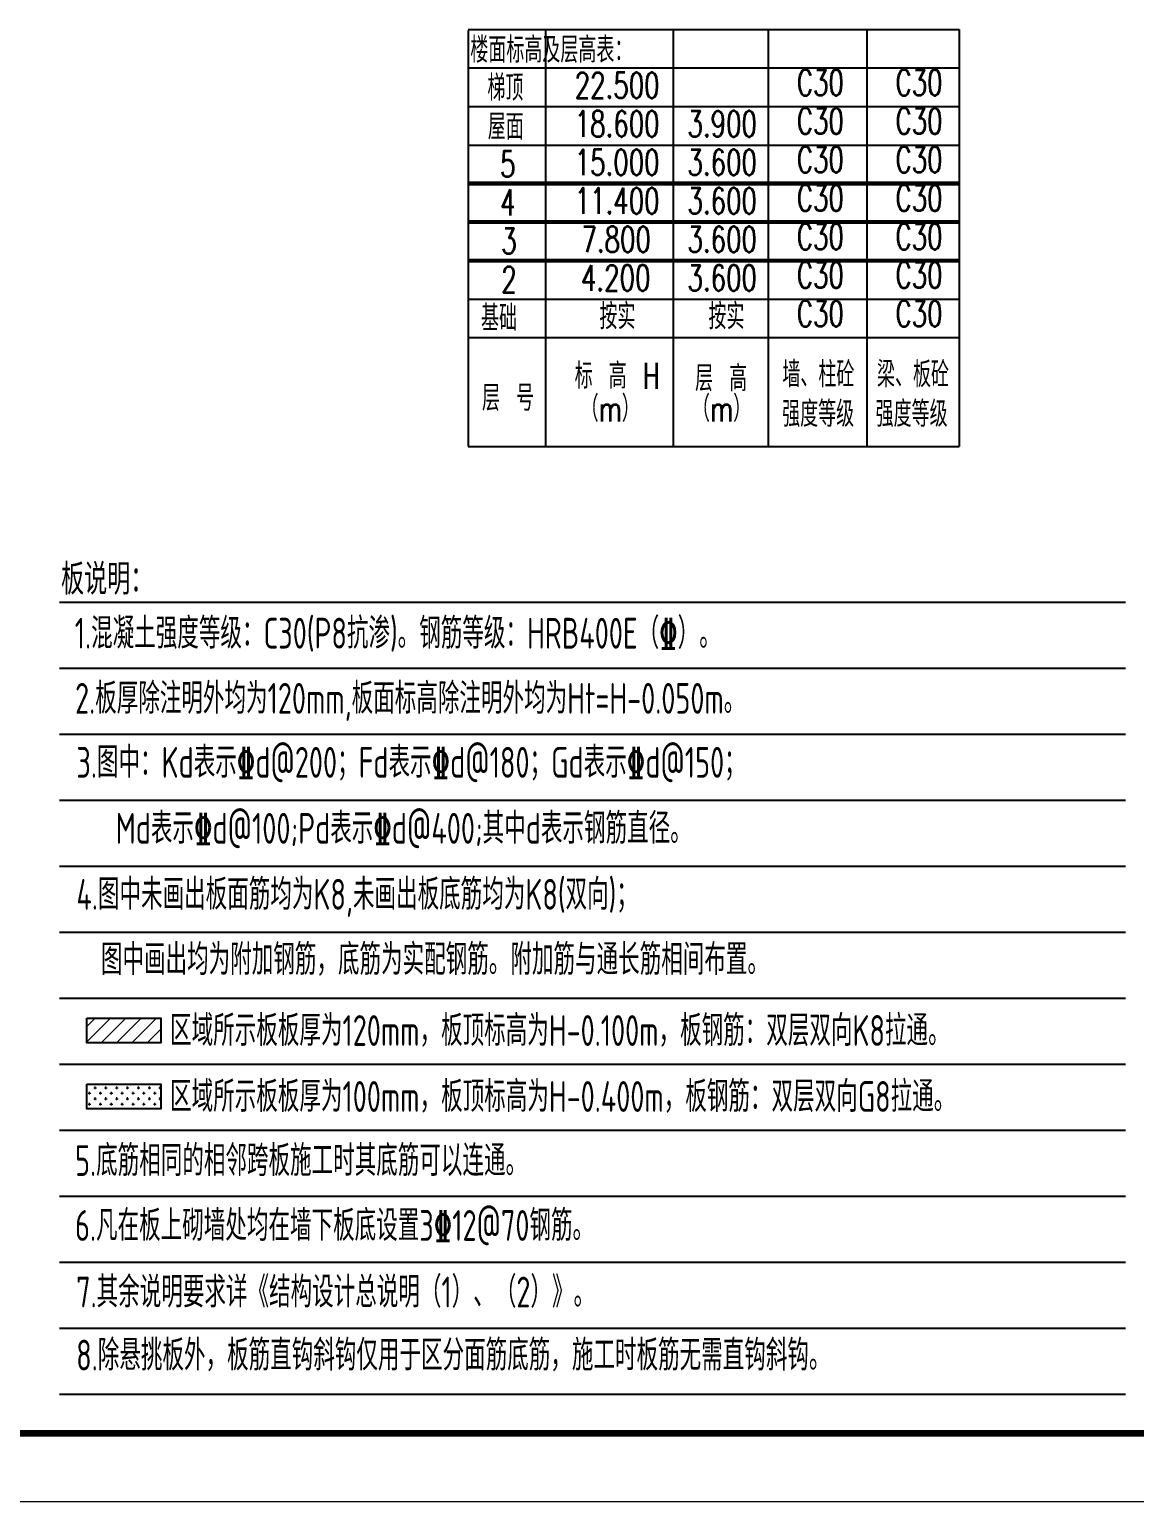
# Model space of a CAD drawing. Extents: x 3968514 to 5230306, y -516551 to -228246.
# Drawn here: x 4819584 to 4835737, y -492379 to -470858 of the extents above; entities that cross this region are included whole.
import ezdxf
from ezdxf.enums import TextEntityAlignment as Align

# ---------------------------------------------------------------- set-up
doc = ezdxf.new("R2010")
doc.units = 0
doc.header["$LTSCALE"] = 1000
doc.header["$MEASUREMENT"] = 0
for name, color, linetype in [('-S-text', 7, 'Continuous'), ('墙柱楼面标高', 7, 'Continuous'), ('总说明', 7, 'Continuous'), ('桩-说明', 7, 'Continuous')]:
    doc.layers.add(name, color=color, linetype=linetype)
for name, color, linetype, lineweight in [('FLOOR-HATCH', 252, 'Continuous', 15), ('FRAME', 3, 'Continuous', 18), ('TITLE', 7, 'Continuous', 25)]:
    doc.layers.add(name, color=color, linetype=linetype, lineweight=lineweight)
doc.styles.add('_HZTXT', font='simplex.shx', dxfattribs={"width": 0.8, "bigfont": 'hztxt.shx'})
doc.styles.add('HZ', font='txt.shx', dxfattribs={"width": 0.8, "bigfont": 'hztxt.shx'})
doc.styles.add('TSSD_REIN', font='Tssdeng.shx', dxfattribs={"width": 0.7, "bigfont": 'hztxt.shx'})

# ---------------------------------------------------------------- blocks, each defined once
blk = doc.blocks.new('gsdgsfrtr')
at = {"layer": '墙柱楼面标高'}
for p, q in [((-524913, -1071132), (-517735, -1071132)), ((-523781, -1071150), (-523781, -1077231)), ((-521915, -1071132), (-521915, -1077231)), ((-520529, -1071132), (-520529, -1077231)), ((-519087, -1071132), (-519086, -1077231)), ((-517735, -1071132), (-517735, -1077231)), ((-524913, -1071695), (-517735, -1071695)), ((-524913, -1071695), (-517735, -1071695)), ((-524913, -1072259), (-517735, -1072259)), ((-524913, -1072822), (-517735, -1072822)), ((-524913, -1073385), (-517735, -1073385)), ((-524913, -1073948), (-517735, -1073948)), ((-524913, -1074511), (-517735, -1074511)), ((-524913, -1075074), (-517735, -1075074)), ((-524913, -1075074), (-517735, -1075074)), ((-524913, -1075074), (-517735, -1075074)), ((-524913, -1075637), (-517735, -1075637)), ((-524913, -1075637), (-517735, -1075637)), ((-524913, -1075637), (-517735, -1075637)), ((-524913, -1077231), (-517735, -1077231))]:
    blk.add_line(p, q, dxfattribs=at)
blk.add_lwpolyline([(-524913, -1071149), (-524913, -1077231)], dxfattribs=at)
at = {"layer": '墙柱楼面标高', "style": 'HZ', "width": 0.7}
for s, p in [('楼面标高及层高表：', (-524881, -1071619)), ('梯顶', (-524631, -1072173)), ('22.500', (-523355, -1072137)), ('C30', (-520108, -1072097)), ('C30', (-518666, -1072097)), ('屋面', (-524626, -1072742)), ('18.600', (-523355, -1072700)), ('3.900', (-521707, -1072700)), ('C30', (-520108, -1072660)), ('C30', (-518666, -1072660)), ('5', (-524446, -1073287)), ('15.000', (-523355, -1073263)), ('3.600', (-521707, -1073263)), ('C30', (-520108, -1073223)), ('C30', (-518666, -1073223)), ('4', (-524446, -1073850)), ('11.400', (-523355, -1073826)), ('3.600', (-521707, -1073826)), ('C30', (-520108, -1073786)), ('C30', (-518666, -1073786)), ('3', (-524428, -1074413)), ('7.800', (-523257, -1074389)), ('3.600', (-521707, -1074389)), ('C30', (-520108, -1074349)), ('C30', (-518666, -1074349)), ('C30', (-520108, -1074912)), ('C30', (-518666, -1074912)), ('2', (-524428, -1074976)), ('4.200', (-523263, -1074952)), ('3.600', (-521707, -1074952)), ('基础', (-524725, -1075539)), ('按实', (-522993, -1075515)), ('按实', (-521400, -1075515)), ('C30', (-520108, -1075475)), ('C30', (-518666, -1075475)), ('标 高 H', (-523356, -1076384)), ('层 高', (-521595, -1076421)), ('墙、柱砼', (-520320, -1076363)), ('梁、板砼', (-518937, -1076363)), ('层 号', (-524710, -1076708)), ('（m）', (-523268, -1076864)), ('（m）', (-521641, -1076864)), ('强度等级', (-520323, -1076942)), ('强度等级', (-518957, -1076942))]:
    blk.add_text(s, height=376, dxfattribs=at).set_placement(p)
blk = doc.blocks.new('A$C0B803521')
at = {"layer": 'FRAME', "lineweight": 140}
blk.add_line((-97543, 35252), (-16943, 35252), dxfattribs=at)
at = {"layer": 'FRAME', "lineweight": 18}
blk.add_line((-100043, 34252), (-15943, 34252), dxfattribs=at)

msp = doc.modelspace()

# ---------------------------------------------------------------- hatches: boundary and pattern name
at = {"layer": 'FLOOR-HATCH'}
h = msp.add_hatch(dxfattribs=at)
h.set_pattern_fill('ANSI31', color=256, scale=100, style=0)
h.set_pattern_definition([(45, (-15362006.97, 11353708.84), (-112.2532015, 112.2532015), [])])
h.paths.add_polyline_path([(4820424.20071, -485312.94898), (4821504.20071, -485312.94898), (4821504.20071, -485672.94898), (4820424.20071, -485672.94898)], flags=0)
h = msp.add_hatch(dxfattribs=at)
h.set_pattern_fill('CROSS', color=256, scale=50, style=0)
h.set_pattern_definition([(0, (0, 0), (79.375, 79.375), [39.6875, -119.0625]), (90, (19.84, -19.84), (-79.375, 79.375), [39.6875, -119.0625])])
h.paths.add_polyline_path([(4820424.20071, -486277.58977), (4821504.20071, -486277.58977), (4821504.20071, -486637.58977), (4820424.20071, -486637.58977)], flags=0)

# ---------------------------------------------------------------- linework, layer by layer
at = {"layer": '-S-text', "color": 8}
for p, q in [((4820024.89278, -479232.10107), (4835602.53966, -479232.10107)), ((4820024.89278, -480196.74186), (4835602.53966, -480196.74186)), ((4820024.89278, -481161.38266), (4835602.53966, -481161.38266)), ((4820024.89278, -482126.02345), (4835602.53966, -482126.02345)), ((4820024.89278, -483090.66424), (4835602.53966, -483090.66424)), ((4820024.89278, -484055.30504), (4835602.53966, -484055.30504)), ((4820024.89278, -485019.94583), (4835602.53966, -485019.94583)), ((4820024.89278, -485984.58662), (4835602.53966, -485984.58662)), ((4820024.89278, -486949.22742), (4835602.53966, -486949.22742)), ((4820024.89278, -487913.86821), (4835602.53966, -487913.86821)), ((4820024.89278, -488878.50901), (4835602.53966, -488878.50901)), ((4820024.89278, -489843.1498), (4835602.53966, -489843.1498)), ((4820024.89278, -490807.79059), (4835602.53966, -490807.79059))]:
    msp.add_line(p, q, dxfattribs=at)
at = {"color": 1, "const_width": 60}
for points in [[(4825995.64383, -473110.32846), (4833174.26197, -473110.31726)], [(4825995.64383, -473673.45041), (4833174.26197, -473673.43921)], [(4825995.64383, -474236.57236), (4833174.26197, -474236.56116)]]:
    msp.add_lwpolyline(points, dxfattribs=at)
at = {"layer": 'TITLE'}
for points in [[(4820424.20071, -485312.94898), (4821504.20071, -485312.94898), (4821504.20071, -485672.94898), (4820424.20071, -485672.94898), (4820424.20071, -485312.94898)], [(4820424.20071, -486277.58977), (4821504.20071, -486277.58977), (4821504.20071, -486637.58977), (4820424.20071, -486637.58977), (4820424.20071, -486277.58977)]]:
    msp.add_lwpolyline(points, dxfattribs=at)

# ---------------------------------------------------------------- block references
for name, p in [('A$C0B803521', (4860630.60781, -526631.20711)), ('gsdgsfrtr', (5350909.03377, 600274.42758))]:
    msp.add_blockref(name, p)

# ---------------------------------------------------------------- texts
at = {"layer": '总说明', "style": '_HZTXT', "width": 0.75}
msp.add_text('板说明：', height=450, dxfattribs=at).set_placement((4820045.45342, -479120.0626))
at = {"layer": '桩-说明', "style": 'TSSD_REIN', "width": 0.7}
for s, p in [('1.混凝土强度等级：C30(P8抗渗)。钢筋等级：HRB400E（%%132）。', (4820246.07125, -479909.636)), ('2.板厚除注明外均为120mm,板面标高除注明外均为Ht=H-0.050m。', (4820251.10726, -480862.02991)), ('5.底筋相同的相邻跨板施工时其底筋可以连通。', (4820251.1545, -487619.38203)), ('6.凡在板上砌墙处均在墙下板底设置3%%13212@70钢筋。', (4820251.20932, -488567.93276)), ('7.其余说明要求详《结构设计总说明（1）、（2）》。', (4820267.41416, -489540.92748)), ('8.除悬挑板外，板筋直钩斜钩仅用于区分面筋底筋，施工时板筋无需直钩斜钩。', (4820267.41416, -490463.05577))]:
    msp.add_text(s, height=450, dxfattribs=at).set_placement(p)
for s, p in [('3.图中：Kd表示%%132d@200；Fd表示%%132d@180；Gd表示%%132d@150；', (4820270.53277, -481572.74167)), ('   Md表示%%132d@100;Pd表示%%132d@400;其中d表示钢筋直径。', (4820270.53277, -482537.38247)), ('4.图中未画出板面筋均为K8,未画出板底筋均为K8(双向)；', (4820270.53277, -483502.02326)), ('图中画出均为附加钢筋，底筋为实配钢筋。附加筋与通长筋相间布置。', (4820628.81645, -484454.76624)), ('区域所示板板厚为120mm，板顶标高为H-0.100m，板钢筋：双层双向K8拉通。', (4821639.20071, -485492.94898)), ('区域所示板板厚为100mm，板顶标高为H-0.400m，板钢筋：双层双向G8拉通。', (4821639.20071, -486457.58977))]:
    msp.add_text(s, height=450, dxfattribs=at).set_placement(p, align=Align.MIDDLE_LEFT)

doc.saveas('drawing.dxf')
